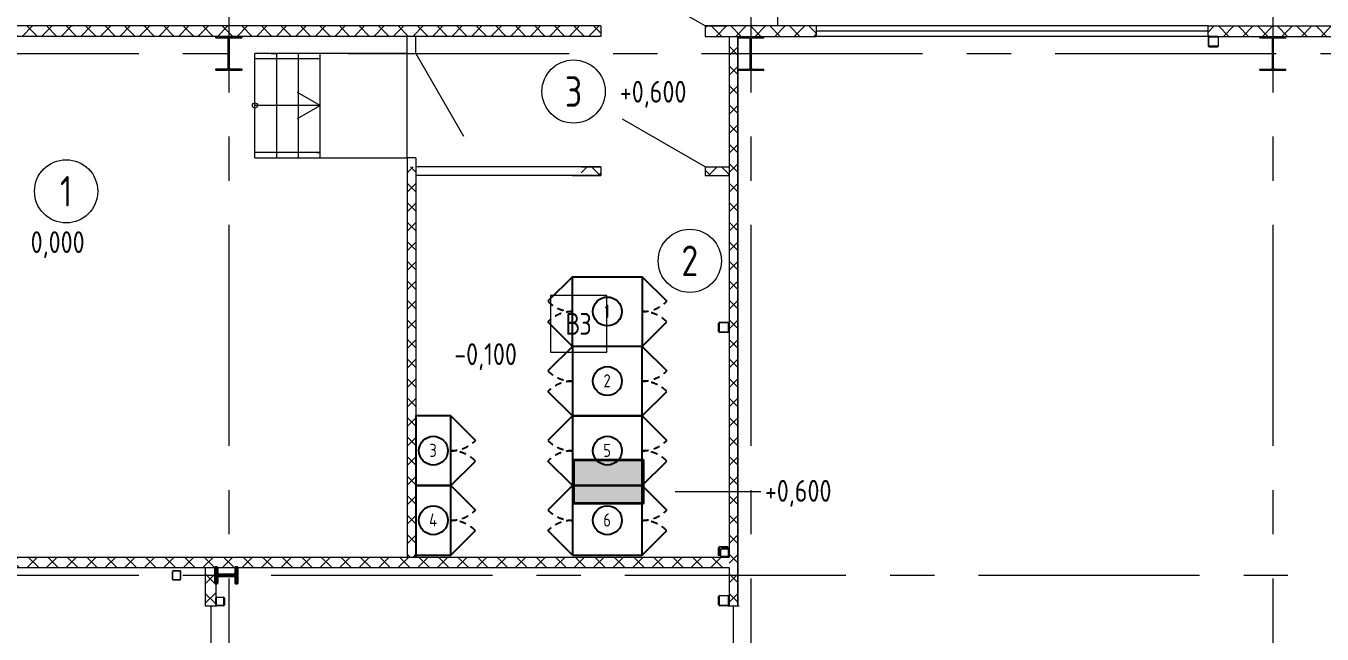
# Model space of a CAD drawing. Header units: millimetres. Extents: x -553547 to 230550, y -59438 to 214451.
# Drawn here: x 89583 to 104479, y 16815 to 23805 of the extents above; entities that cross this region are included whole.
import ezdxf
from ezdxf import colors
from ezdxf.entities.mleader import LeaderData, LeaderLine
from ezdxf.enums import TextEntityAlignment as Align
from ezdxf.math import Vec2, Vec3

# ---------------------------------------------------------------- set-up
doc = ezdxf.new("R2010")
doc.units = ezdxf.units.MM
for name, pattern in [('GOST2.303 6', [12, 8, -1.5, 1, -1.5]), ('JIS_02_0.7', [1.35, 0.75, -0.6]), ('осевая', [50.8, 31.75, -6.35, 6.35, -6.35])]:
    doc.linetypes.add(name, pattern=pattern)
for name, color, linetype, lineweight in [('00-Подложка', 5, 'Continuous', 25), ('0Оси', 252, 'GOST2.303 6', 13), ('_Оси', 252, 'Continuous', 9), ('АР_Двери', 250, 'Continuous', 9), ('АР_Окна', 160, 'Continuous', 20), ('АР_Площади', 250, 'Continuous', 20), ('АР_Размеры', 7, 'Continuous', 20), ('АР_Стены и перегородки', 154, 'Continuous', 50), ('АР_Тонкие', 7, 'Continuous', 0), ('АР_Штриховка', 7, 'Continuous', 20), ('В1 - хоз.-питьевой водопровод', 5, 'Continuous', 40)]:
    doc.layers.add(name, color=color, linetype=linetype, lineweight=lineweight)
doc.layers.add('GEFEST_FD_PANEL', color=1, linetype='Continuous')
doc.layers.add('АТ_Кабельный короб', color=7, linetype='Continuous', lineweight=50, true_color=0xff01ff)
doc.styles.add('GOST type A', font='GOST2304A.ttf')
doc.styles.add('ГОСТ', font='cs_gost2304.shx')
doc.styles.add('ГОСТ 2.304', font='CS_Gost2304.shx')
doc.linetypes.add('FENCELINE1', pattern='A,6.35,-2.54,[133,ltypeshp.shx,S=2.54,R=0,X=-2.54,Y=0],-2.54,25.4', length=36.83)
doc.linetypes.add('КАБЕЛЬ_В_КОРОБЕ', pattern='A,5,[130,ltypeshp.shx,S=1,R=0,X=0,Y=0],1.5,[130,ltypeshp.shx,S=1.5,R=90,X=0,Y=-1],0,[130,ltypeshp.shx,S=2.1,R=90,X=0,Y=1],1,[130,ltypeshp.shx,S=1,R=0,X=0.5,Y=0],5', length=12.5)
doc.dimstyles.new('100 Ариал', dxfattribs={"dimscale": 100, "dimtxt": 2.5, "dimasz": 1.5, "dimexe": 1.25, "dimexo": 0.625, "dimtad": 1, "dimdec": 0, "dimrnd": 0.001, "dimtxsty": 'ГОСТ', "dimblk": 'OBLIQUE', "dimcen": 1.5, "dimdle": 1.5, "dimclrt": 256, "dimadec": 0, "dimazin": 2, "dimtfac": 0.75, "dimtdec": 0, "dimtmove": 1, "dimatfit": 3, "dimfxl": 7, "dimfxlon": 1, "dimtolj": 1, "dimarcsym": 2})

# ---------------------------------------------------------------- blocks, each defined once
blk = doc.blocks.new('FCP_18')
at = {"lineweight": 35, "true_color": 0xffffff}
h = blk.add_hatch(color=7, dxfattribs=at)
h.dxf.hatch_style = 1
h.paths.add_polyline_path([(0, 500), (800, 500), (800, 0), (0, 0)])
at = {"lineweight": 35}
h = blk.add_hatch(color=1, dxfattribs=at)
h.dxf.hatch_style = 1
h.paths.add_polyline_path([(400, 0), (800, 0), (800, 250), (400, 250)])
at = {"color": 1, "lineweight": 35}
blk.add_lwpolyline([(0, 500), (800, 500), (800, 0), (0, 0)], close=True, dxfattribs=at)
blk = doc.blocks.new('*U536')
blk.add_lwpolyline([(3.5, 95), (3.5, -95, 0.4142136), (19.5, -111), (87.5, -111), (87.5, -122), (-87.5, -122), (-87.5, -111), (-19.5, -111, 0.4142136), (-3.5, -95), (-3.5, 95, 0.4142136), (-19.5, 111), (-87.5, 111), (-87.5, 122), (87.5, 122), (87.5, 111), (19.5, 111, 0.4142136)], format="xyb", close=True)
blk = doc.blocks.new('Несущая колонна')
at = {"color": 0, "linetype": 'ByBlock', "lineweight": -2, "extrusion": (0, 0, -1)}
for p, q in [((74798, 37252), (74798, 37267)), ((74798, 37267), (75098, 37267)), ((74798, 37252), (74929, 37252)), ((74967, 37252), (75098, 37252)), ((75098, 37252), (75098, 37267)), ((74942, 36905), (74942, 37239)), ((74954, 36905), (74954, 37239)), ((74798, 36877), (74798, 36892)), ((74798, 36892), (74929, 36892)), ((74798, 36877), (75098, 36877)), ((74967, 36892), (75098, 36892)), ((75098, 36877), (75098, 36892))]:
    blk.add_line(p, q, dxfattribs=at)
at = {"color": 18, "lineweight": 0, "true_color": 0x000000}
for points in [[(74948, 37267), (74948, 36877)], [(74954, 37072), (74942, 37072)]]:
    blk.add_lwpolyline(points, dxfattribs=at)
at = {"color": 0, "linetype": 'ByBlock', "lineweight": -2, "extrusion": (0, 0, -1)}
for centre, start, end in [((-74929, 37239), 90, 180), ((-74967, 37239), 360, 90), ((-74929, 36905), 180, 270), ((-74967, 36905), 270, 0)]:
    blk.add_arc(centre, 13, start, end, dxfattribs=at)
blk = doc.blocks.new('*U532')
blk.add_lwpolyline([(3.5, 95), (3.5, -95, 0.4142136), (19.5, -111), (87.5, -111), (87.5, -122), (-87.5, -122), (-87.5, -111), (-19.5, -111, 0.4142136), (-3.5, -95), (-3.5, 95, 0.4142136), (-19.5, 111), (-87.5, 111), (-87.5, 122), (87.5, 122), (87.5, 111), (19.5, 111, 0.4142136)], format="xyb", close=True)
blk = doc.blocks.new('A$C62bef24c')
at = {"color": 252}
for points in [[(-640, 8950), (-560, 8950, 0.414214), (-550, 8960), (-550, 9040, 0.414214), (-560, 9050), (-640, 9050, 0.414214), (-650, 9040), (-650, 8960, 0.414214)], [(-640, 8954), (-560, 8954, 0.414214), (-554, 8960), (-554, 9040, 0.414214), (-560, 9046), (-640, 9046, 0.414214), (-646, 9040), (-646, 8960, 0.414214)]]:
    blk.add_lwpolyline(points, format="xyb", close=True, dxfattribs=at)
blk = doc.blocks.new('_Oblique')
at = {"color": 0, "linetype": 'ByBlock', "lineweight": -2}
blk.add_line((-0.5, -0.5), (0.5, 0.5), dxfattribs=at)
blk = doc.blocks.new('*D693')
at = {"layer": 'Defpoints', "color": 0, "lineweight": 30, "transparency": 16777216}
for p in [(95129, 10089), (89411, 9774), (95129, 9774)]:
    blk.add_point(p, dxfattribs=at)
at = {"layer": 'АР_Размеры', "color": 0, "lineweight": -2, "transparency": 16777216}
for p, q in [((89411, 10239), (89411, 9624)), ((90111, 10089), (89286, 10089)), ((90111, 9774), (89286, 9774))]:
    blk.add_line(p, q, dxfattribs=at)
at = {"layer": 'АР_Размеры', "color": 0, "lineweight": -2, "transparency": 16777216, "xscale": 150, "yscale": 150, "zscale": 150}
for p, rotation in [((89411, 10089), 90), ((89411, 9774), 270)]:
    blk.add_blockref('_Oblique', p, dxfattribs=dict(at, rotation=rotation))
at = {"layer": 'АР_Размеры', "color": 251, "lineweight": 0, "true_color": 0x636466, "transparency": 16777216, "insert": (89195, 10407), "char_height": 250, "attachment_point": 5, "rotation": 90, "style": 'GOST type A'}
blk.add_mtext('\\A1;315', dxfattribs=at)
blk = doc.blocks.new('АР')
at = {"color": 252}
ml = blk.add_multileader_mtext('Standard', dxfattribs=at)
ml.set_content('0,000', color=252, style='GOST type A')
ml.set_leader_properties(color=256)
ml.build(insert=Vec2(0, 0))
ml.multileader.update_dxf_attribs({"has_dogleg": 0, "has_text_frame": 1, "text_left_attachment_type": 7, "text_right_attachment_type": 6, "dogleg_length": 0, "arrow_head_size": 200})
ctx = ml.context
ctx.base_point, ctx.char_height, ctx.arrow_head_size, ctx.landing_gap_size, ctx.plane_origin = Vec3(649404.1, -245448.8), 250, 200, 50, Vec3(-514199.9, -248177.5)
ctx.left_attachment, ctx.right_attachment = 7, 6
notes = []
notes.append((ctx, [(0, (0, 0, 0), (0, 0), (1, 0), 1, [])]))
ctx.mtext.insert, ctx.mtext.flow_direction = Vec3(649454.1, -245161.3), 5
ml = blk.add_multileader_mtext('Standard', dxfattribs=at)
ml.set_content('0,000', color=252, style='GOST type A')
ml.set_leader_properties(color=256)
ml.build(insert=Vec2(0, 0))
ml.multileader.update_dxf_attribs({"has_dogleg": 0, "has_text_frame": 1, "text_left_attachment_type": 7, "text_right_attachment_type": 6, "dogleg_length": 0, "arrow_head_size": 200})
ctx = ml.context
ctx.base_point, ctx.char_height, ctx.arrow_head_size, ctx.landing_gap_size, ctx.plane_origin = Vec3(641715.8, -241787.5), 250, 200, 50, Vec3(-521888.2, -239063.6)
ctx.left_attachment, ctx.right_attachment = 7, 6
notes.append((ctx, [(0, (0, 0, 0), (0, 0), (1, 0), 1, [])]))
ctx.mtext.insert, ctx.mtext.flow_direction = Vec3(641765.8, -241500), 5
ml = blk.add_multileader_mtext('Standard', dxfattribs=at)
ml.set_content('-0,020', color=252, style='GOST type A')
ml.set_leader_properties(color=256)
ml.build(insert=Vec2(0, 0))
ml.multileader.update_dxf_attribs({"has_dogleg": 0, "has_text_frame": 1, "text_left_attachment_type": 7, "text_right_attachment_type": 6, "dogleg_length": 0, "arrow_head_size": 200})
ctx = ml.context
ctx.base_point, ctx.char_height, ctx.arrow_head_size, ctx.landing_gap_size, ctx.plane_origin = Vec3(677883.5, -235529.3), 250, 200, 50, Vec3(-485627.9, -231830.1)
ctx.left_attachment, ctx.right_attachment = 7, 6
notes.append((ctx, [(0, (0, 0, 0), (0, 0), (1, 0), 1, [])]))
ctx.mtext.insert, ctx.mtext.flow_direction = Vec3(677933.5, -235241.8), 5
ml = blk.add_multileader_mtext('Standard', dxfattribs=at)
ml.set_content('0,000', color=252, style='GOST type A')
ml.set_leader_properties(color=256)
ml.build(insert=Vec2(0, 0))
ml.multileader.update_dxf_attribs({"has_dogleg": 0, "has_text_frame": 1, "text_left_attachment_type": 7, "text_right_attachment_type": 6, "dogleg_length": 0, "arrow_head_size": 200})
ctx = ml.context
ctx.base_point, ctx.char_height, ctx.arrow_head_size, ctx.landing_gap_size, ctx.plane_origin = Vec3(656104.7, -253706.8), 250, 200, 50, Vec3(-507499.3, -250982.9)
ctx.left_attachment, ctx.right_attachment = 7, 6
notes.append((ctx, [(0, (0, 0, 0), (0, 0), (1, 0), 1, [])]))
ctx.mtext.insert, ctx.mtext.flow_direction = Vec3(656154.7, -253419.3), 5
ml = blk.add_multileader_mtext('Standard', dxfattribs=at)
ml.set_content('0,000', color=252, style='GOST type A')
ml.set_leader_properties(color=256)
ml.build(insert=Vec2(0, 0))
ml.multileader.update_dxf_attribs({"has_dogleg": 0, "has_text_frame": 1, "text_left_attachment_type": 7, "text_right_attachment_type": 6, "dogleg_length": 0, "arrow_head_size": 200})
ctx = ml.context
ctx.base_point, ctx.char_height, ctx.arrow_head_size, ctx.landing_gap_size, ctx.plane_origin = Vec3(674120.3, -254449.4), 250, 200, 50, Vec3(-489483.8, -251725.5)
ctx.left_attachment, ctx.right_attachment = 7, 6
notes.append((ctx, [(0, (0, 0, 0), (0, 0), (1, 0), 1, [])]))
ctx.mtext.insert, ctx.mtext.flow_direction = Vec3(674170.3, -254161.9), 5
ml = blk.add_multileader_mtext('Standard', dxfattribs=at)
ml.set_content('0,000', color=252, style='GOST type A')
ml.set_leader_properties(color=256)
ml.build(insert=Vec2(0, 0))
ml.multileader.update_dxf_attribs({"has_dogleg": 0, "has_text_frame": 1, "text_left_attachment_type": 7, "text_right_attachment_type": 6, "dogleg_length": 0, "arrow_head_size": 200})
ctx = ml.context
ctx.base_point, ctx.char_height, ctx.arrow_head_size, ctx.landing_gap_size, ctx.plane_origin = Vec3(683757.5, -246454.6), 250, 200, 50, Vec3(-479846.5, -243730.6)
ctx.left_attachment, ctx.right_attachment = 7, 6
notes.append((ctx, [(0, (0, 0, 0), (0, 0), (1, 0), 1, [])]))
ctx.mtext.insert, ctx.mtext.flow_direction = Vec3(683807.5, -246167), 5
ml = blk.add_multileader_mtext('Standard', dxfattribs=at)
ml.set_content('0,000', color=252, style='GOST type A')
ml.set_leader_properties(color=256)
ml.build(insert=Vec2(0, 0))
ml.multileader.update_dxf_attribs({"has_dogleg": 0, "has_text_frame": 1, "text_left_attachment_type": 7, "text_right_attachment_type": 6, "dogleg_length": 0, "arrow_head_size": 200})
ctx = ml.context
ctx.base_point, ctx.char_height, ctx.arrow_head_size, ctx.landing_gap_size, ctx.plane_origin = Vec3(643346.8, -237132.2), 250, 200, 50, Vec3(-520257.3, -234408.2)
ctx.left_attachment, ctx.right_attachment = 7, 6
notes.append((ctx, [(0, (0, 0, 0), (0, 0), (1, 0), 1, [])]))
ctx.mtext.insert, ctx.mtext.flow_direction = Vec3(643396.8, -236844.6), 5
ml = blk.add_multileader_mtext('Standard', dxfattribs=at)
ml.set_content('+0,100', color=252, style='GOST type A')
ml.set_leader_properties(color=256)
ml.build(insert=Vec2(0, 0))
ml.multileader.update_dxf_attribs({"has_dogleg": 0, "has_text_frame": 1, "text_left_attachment_type": 7, "text_right_attachment_type": 6, "dogleg_length": 0, "arrow_head_size": 200})
ctx = ml.context
ctx.base_point, ctx.char_height, ctx.arrow_head_size, ctx.landing_gap_size, ctx.plane_origin = Vec3(670361, -237807.4), 250, 200, 50, Vec3(-493243.1, -235083.5)
ctx.left_attachment, ctx.right_attachment = 7, 6
notes.append((ctx, [(0, (0, 0, 0), (0, 0), (1, 0), 1, [])]))
ctx.mtext.insert, ctx.mtext.flow_direction = Vec3(670411, -237519.9), 5
ml = blk.add_multileader_mtext('Standard', dxfattribs=at)
ml.set_content('+0,600', color=252, style='GOST type A')
ml.set_leader_properties(color=256)
ml.build(insert=Vec2(0, 0))
ml.multileader.update_dxf_attribs({"has_dogleg": 0, "has_text_frame": 1, "text_left_attachment_type": 7, "text_right_attachment_type": 6, "dogleg_length": 0, "arrow_head_size": 200})
ctx = ml.context
ctx.base_point, ctx.char_height, ctx.arrow_head_size, ctx.landing_gap_size, ctx.plane_origin = Vec3(651984.7, -241980.5), 250, 200, 50, Vec3(-511405.9, -240931)
ctx.left_attachment, ctx.right_attachment = 7, 6
notes.append((ctx, [(0, (0, 0, 0), (0, 0), (1, 0), 1, [])]))
ctx.mtext.insert, ctx.mtext.flow_direction = Vec3(652034.7, -241693), 5
ml = blk.add_multileader_mtext('Standard', dxfattribs=at)
ml.set_content('-0,100', color=252, style='GOST type A')
ml.set_leader_properties(color=256)
ml.build(insert=Vec2(0, 0))
ml.multileader.update_dxf_attribs({"has_dogleg": 0, "has_text_frame": 1, "text_left_attachment_type": 7, "text_right_attachment_type": 6, "dogleg_length": 0, "arrow_head_size": 200})
ctx = ml.context
ctx.base_point, ctx.char_height, ctx.arrow_head_size, ctx.landing_gap_size, ctx.plane_origin = Vec3(648501.3, -240196.6, 75705.6), 250, 200, 50, Vec3(-514889.3, -239147.1, 75705.6)
ctx.left_attachment, ctx.right_attachment = 7, 6
notes.append((ctx, [(0, (0, 0, 0), (0, 0), (1, 0), 1, [])]))
ctx.mtext.insert, ctx.mtext.flow_direction = Vec3(648551.3, -239909, 75705.6), 5
for ctx, leaders in notes:
    for number, flags, end, landing, length, lines in leaders:
        leader = LeaderData()
        leader.index, (leader.has_last_leader_line, leader.has_dogleg_vector, leader.attachment_direction) = number, flags
        leader.last_leader_point, leader.dogleg_vector, leader.dogleg_length = Vec3(end), Vec3(landing), length
        for number, points, colour, breaks in lines:
            line = LeaderLine()
            line.index, line.vertices, line.color, line.breaks = number, Vec3.list(points), colors.encode_raw_color(colour), breaks
            leader.lines.append(line)
        ctx.leaders.append(leader)
blk = doc.blocks.new('план А')
at = {"layer": 'АР_Штриховка', "lineweight": 0, "true_color": 0x636466}
h = blk.add_hatch(dxfattribs=at)
h.set_pattern_fill('ANSI37', color=251, scale=50)
h.set_pattern_definition([(45, (34622.54, 8955.52), (-112.2532, 112.2532), []), (135, (34622.54, 8955.52), (-112.2532, -112.2532), [])])
h.paths.add_polyline_path([(99673.2, 10088.6), (99673.2, 9968.6), (92897.9, 9968.6), (92897.9, 10088.6)])
h = blk.add_hatch(dxfattribs=at)
h.set_pattern_fill('ANSI37', color=251, scale=50)
h.set_pattern_definition([(45, (36481.12, -1203.14), (-112.2532, 112.2532), []), (135, (36481.12, -1203.14), (-112.2532, -112.2532), [])])
h.paths.add_polyline_path([(100873.2, 9968.6), (102154.4, 9968.6), (102154.4, 10088.4), (100873.2, 10088.4)])
h = blk.add_hatch(dxfattribs=at)
h.set_pattern_fill('ANSI37', color=251, scale=50)
h.set_pattern_definition([(45, (41187.92, -1202.89), (-112.2532, 112.2532), []), (135, (41187.92, -1202.89), (-112.2532, -112.2532), [])])
h.paths.add_polyline_path([(106654.4, 9968.8), (108154.4, 9968.8), (108154.4, 10088.8), (106654.4, 10088.6)])
h = blk.add_hatch(dxfattribs=at)
h.set_pattern_fill('ANSI37', color=251, scale=50, angle=90)
h.set_pattern_definition([(135, (112422.01, -56967.48), (-112.2532, -112.2532), []), (225, (112422.01, -56967.48), (112.2532, -112.2532), [])])
h.paths.add_polyline_path([(101250.7, 3423.6), (101248.7, 9968.6), (101149, 9968.6), (101151, 3423.6)])
h = blk.add_hatch(dxfattribs=at)
h.set_pattern_fill('ANSI37', color=251, scale=50, angle=90)
h.set_pattern_definition([(135, (108722.21, -56967.48), (-112.2532, -112.2532), []), (225, (108722.21, -56967.48), (112.2532, -112.2532), [])])
h.paths.add_polyline_path([(97548.9, 3983.6), (97548.9, 8468.9), (97449.2, 8468.9), (97449.2, 3983.6)])
h = blk.add_hatch(dxfattribs=at)
h.set_pattern_fill('ANSI37', color=251, scale=50)
h.set_pattern_definition([(45, (33982.22, -2822.89), (-112.2532, 112.2532), []), (135, (33982.22, -2822.89), (-112.2532, -112.2532), [])])
h.paths.add_polyline_path([(99448.7, 8368.9), (99673.2, 8368.9), (99673.2, 8468.6), (99448.7, 8468.6)])
h = blk.add_hatch(dxfattribs=at)
h.set_pattern_fill('ANSI37', color=251, scale=50)
h.set_pattern_definition([(45, (35475.42, -2822.89), (-112.2532, 112.2532), []), (135, (35475.42, -2822.89), (-112.2532, -112.2532), [])])
h.paths.add_polyline_path([(100873.2, 8368.9), (101148.7, 8368.9), (101148.7, 8468.6), (100873.2, 8468.6)])
h = blk.add_hatch(dxfattribs=at)
h.set_pattern_fill('ANSI37', color=251, scale=50)
h.set_pattern_definition([(45, (34434.05, 2829.01), (-112.2532, 112.2532), []), (135, (34434.05, 2829.01), (-112.2532, -112.2532), [])])
h.paths.add_polyline_path([(101145.1, 3983.6), (101145.1, 3863.6), (92778.7, 3863.6), (92778.7, 3983.6)])
h = blk.add_hatch(dxfattribs=at)
h.set_pattern_fill('ANSI37', color=251, scale=50, angle=90)
h.set_pattern_definition([(135, (106405.25, -61912.74), (-112.2532, -112.2532), []), (225, (106405.25, -61912.74), (112.2532, -112.2532), [])])
h.paths.add_polyline_path([(95248.7, 3423.6), (95248.7, 3863.6), (95128.7, 3863.6), (95128.7, 3423.6)])
at = {"color": 251, "lineweight": 0, "ltscale": 100, "true_color": 0x636466}
for p, q in [((100873.2, 10088.6), (101123.2, 10088.9)), ((97548.9, 8573.6), (97448.9, 8573.6))]:
    blk.add_line(p, q, dxfattribs=at)
at = {"color": 251, "linetype": 'Continuous', "lineweight": 0, "ltscale": 0.5, "true_color": 0x636466}
for p, q in [((106654.4, 9956.6), (106654.4, 9860.6)), ((106660.4, 9860.6), (106660.4, 9956.6)), ((106762.4, 9968.6), (106666.4, 9968.6)), ((106666.4, 9962.6), (106762.4, 9962.6)), ((106762.4, 9854.6), (106666.4, 9854.6)), ((106666.4, 9848.6), (106762.4, 9848.6)), ((106768.4, 9956.6), (106768.4, 9860.6)), ((106774.4, 9860.6), (106774.4, 9956.6)), ((101028.7, 6578), (101028.7, 6669.2)), ((101035.9, 6669.2), (101035.9, 6578)), ((101043.1, 6683.6), (101134.3, 6683.6)), ((101134.3, 6676.4), (101043.1, 6676.4)), ((101043.1, 6570.8), (101134.3, 6570.8)), ((101134.3, 6563.6), (101043.1, 6563.6)), ((101141.5, 6578), (101141.5, 6669.2)), ((101148.7, 6669.2), (101148.7, 6578)), ((101028.7, 3998), (101028.7, 4089.2)), ((101035.9, 4089.2), (101035.9, 3998)), ((101043.1, 4103.6), (101134.3, 4103.6)), ((101134.3, 4096.4), (101043.1, 4096.4)), ((101048.7, 4071.6), (101048.7, 3995.6)), ((101048.7, 4071.6), (101048.7, 3995.6)), ((101054.7, 3995.6), (101054.7, 4071.6)), ((101054.7, 3995.6), (101054.7, 4071.6)), ((101136.7, 4083.6), (101060.7, 4083.6)), ((101136.7, 4083.6), (101060.7, 4083.6)), ((101060.7, 4077.6), (101136.7, 4077.6)), ((101060.7, 4077.6), (101136.7, 4077.6)), ((101141.5, 3998), (101141.5, 4089.2)), ((101142.7, 4071.6), (101142.7, 3995.6)), ((101142.7, 4071.6), (101142.7, 3995.6)), ((101148.7, 4089.2), (101148.7, 3998)), ((101148.7, 3995.6), (101148.7, 4071.6)), ((101148.7, 3995.6), (101148.7, 4071.6)), ((101134.3, 3983.6), (101043.1, 3983.6)), ((101136.7, 3989.6), (101060.7, 3989.6)), ((101136.7, 3989.6), (101060.7, 3989.6)), ((101060.7, 3983.6), (101136.7, 3983.6)), ((101060.7, 3983.6), (101136.7, 3983.6)), ((95248.7, 3435.6), (95248.7, 3511.6)), ((95254.7, 3511.6), (95254.7, 3435.6)), ((95260.7, 3523.6), (95336.7, 3523.6)), ((95336.7, 3517.6), (95260.7, 3517.6)), ((95260.7, 3429.6), (95336.7, 3429.6)), ((95342.7, 3435.6), (95342.7, 3511.6)), ((95348.7, 3511.6), (95348.7, 3435.6)), ((101028.7, 3438), (101028.7, 3529.2)), ((101035.9, 3529.2), (101035.9, 3438)), ((101043.1, 3543.6), (101134.3, 3543.6)), ((101134.3, 3536.4), (101043.1, 3536.4)), ((101043.1, 3430.8), (101134.3, 3430.8)), ((101141.5, 3438), (101141.5, 3529.2)), ((101148.7, 3529.2), (101148.7, 3438)), ((95336.7, 3423.6), (95260.7, 3423.6)), ((101134.3, 3423.6), (101043.1, 3423.6))]:
    blk.add_line(p, q, dxfattribs=at)
at = {"color": 251, "lineweight": 0, "true_color": 0x636466, "elevation": -28.6}
blk.add_lwpolyline([(95999.1, 8573.6), (97448.9, 8573.6)], dxfattribs=at)
at = {"color": 251, "lineweight": 0, "true_color": 0x636466}
blk.add_lwpolyline([(101513.7, 4733.2), (100527.7, 4733.2)], dxfattribs=at)
at = {"color": 251, "linetype": 'Continuous', "lineweight": 0, "ltscale": 0.5, "true_color": 0x636466}
for centre, radius, start, end in [((106666.4, 9956.6), 12, 90, 180), ((106666.4, 9860.6), 12, 180, 270), ((106762.4, 9956.6), 12, 0, 90), ((106762.4, 9860.6), 12, 270, 0), ((101043.1, 6669.2), 14.4, 90, 180), ((101043.1, 6578), 14.4, 180, 270), ((101134.3, 6669.2), 14.4, 0, 90), ((101134.3, 6578), 14.4, 270, 0), ((101043.1, 4089.2), 14.4, 90, 180), ((101060.7, 4071.6), 12, 90, 180), ((101060.7, 4071.6), 12, 90, 180), ((101136.7, 4071.6), 12, 0, 90), ((101136.7, 4071.6), 12, 0, 90), ((101060.7, 3995.6), 12, 180, 270), ((101060.7, 3995.6), 12, 180, 270), ((101136.7, 3995.6), 12, 270, 0), ((95260.7, 3511.6), 12, 90, 180), ((95260.7, 3435.6), 12, 180, 270), ((95336.7, 3511.6), 12, 0, 90), ((95336.7, 3435.6), 12, 270, 0), ((101043.1, 3529.2), 14.4, 90, 180), ((101043.1, 3438), 14.4, 180, 270), ((101134.3, 3529.2), 14.4, 0, 90), ((101134.3, 3438), 14.4, 270, 0)]:
    blk.add_arc(centre, radius, start, end, dxfattribs=at)
at = {"color": 251, "linetype": 'Continuous', "lineweight": 0, "ltscale": 0.5, "true_color": 0x636466, "extrusion": (0, 0, -1)}
for centre, start, end in [((-106666.4, 9956.6), 0, 90), ((-106762.4, 9956.6), 90, 180), ((-101060.7, 4071.6), 0, 90), ((-101060.7, 4071.6), 0, 90), ((-101136.7, 4071.6), 90, 180), ((-101136.7, 4071.6), 90, 180)]:
    blk.add_arc(centre, 6, start, end, dxfattribs=at)
at = {"color": 251, "linetype": 'Continuous', "lineweight": 0, "ltscale": 0.5, "true_color": 0x636466, "extrusion": (3.78956e-14, 1.56969e-14, -1)}
blk.add_arc((-106666.4, 9860.6, 0), 6, 270, 0, dxfattribs=at)
at = {"color": 251, "linetype": 'Continuous', "lineweight": 0, "ltscale": 0.5, "true_color": 0x636466, "extrusion": (-1.56969e-14, 3.78956e-14, -1)}
blk.add_arc((-106762.4, 9860.6, 0), 6, 180, 270, dxfattribs=at)
at = {"color": 251, "linetype": 'Continuous', "lineweight": 0, "ltscale": 0.5, "true_color": 0x636466, "extrusion": (1.89478e-14, -7.84844e-15, -1)}
for centre in [(-101043.1, 6669.2, 0), (-101043.1, 4089.2, 0), (-101043.1, 3529.2, 0)]:
    blk.add_arc(centre, 7.2, 0, 90, dxfattribs=at)
at = {"color": 251, "linetype": 'Continuous', "lineweight": 0, "ltscale": 0.5, "true_color": 0x636466, "extrusion": (1.89478e-14, 7.84844e-15, -1)}
for centre, radius in [((-101043.1, 6578, 0), 7.2), ((-101060.7, 3995.6, 0), 6), ((-101060.7, 3995.6, 0), 6), ((-101043.1, 3438, 0), 7.2)]:
    blk.add_arc(centre, radius, 270, 0, dxfattribs=at)
at = {"color": 251, "linetype": 'Continuous', "lineweight": 0, "ltscale": 0.5, "true_color": 0x636466, "extrusion": (-7.84844e-15, -1.89478e-14, -1)}
for centre, radius in [((-101134.3, 6669.2), 7.2), ((-101134.3, 4089.2), 7.2), ((-95336.7, 3511.6), 6), ((-101134.3, 3529.2), 7.2)]:
    blk.add_arc(centre, radius, 90, 180, dxfattribs=at)
at = {"color": 251, "linetype": 'Continuous', "lineweight": 0, "ltscale": 0.5, "true_color": 0x636466, "extrusion": (-7.84844e-15, 1.89478e-14, -1)}
for centre, radius, start, end in [((-101134.3, 6578), 7.2, 180, 270), ((-101136.7, 3995.6), 6, 180, 270), ((-101136.7, 3995.6), 6, 180, 270), ((-95260.7, 3511.6), 6, 0, 90), ((-101134.3, 3438), 7.2, 180, 270)]:
    blk.add_arc(centre, radius, start, end, dxfattribs=at)
at = {"color": 251, "linetype": 'Continuous', "lineweight": 0, "ltscale": 0.5, "true_color": 0x636466, "extrusion": (-1.89478e-14, -7.84844e-15, -1)}
blk.add_arc((-95260.7, 3435.6, 0), 6, 270, 0, dxfattribs=at)
at = {"color": 251, "linetype": 'Continuous', "lineweight": 0, "ltscale": 0.5, "true_color": 0x636466, "extrusion": (-1.89478e-14, 7.84844e-15, -1)}
blk.add_arc((-95336.7, 3435.6, 0), 6, 180, 270, dxfattribs=at)
at = {"layer": '_Оси', "color": 251, "linetype": 'осевая', "lineweight": 0, "ltscale": 80, "true_color": 0x636466}
for p, q in [((95398.7, 11864.9), (95398.7, -12837.6)), ((101398.7, 11864.9), (101398.7, -12837.6)), ((107398.7, 11864.9), (107398.7, -12837.6)), ((87759.7, 9773.6), (95960.4, 9773.6)), ((96768.9, 9773.6), (135410.5, 9773.6)), ((87759.7, 3773.6), (129427.3, 3773.6))]:
    blk.add_line(p, q, dxfattribs=at)
at = {"layer": 'АР_Двери', "color": 251, "lineweight": 0, "true_color": 0x636466}
for p, q in [((100873.2, 10088.6), (99922.3, 10637.7)), ((97548.9, 9773.6), (98097.9, 8822.7)), ((100873.2, 8468.9), (99922.3, 9017.9)), ((95132.3, 3423.6), (95257.3, 3423.6)), ((95194.8, 1123.6), (95194.8, 3423.6)), ((101138.3, 3423.6), (101263.3, 3423.6)), ((101200.8, 1123.6), (101200.8, 3423.6))]:
    blk.add_line(p, q, dxfattribs=at)
at = {"layer": 'АР_Окна', "color": 251, "lineweight": 0, "true_color": 0x636466}
for p, q in [((106654.4, 10088.6), (102154.4, 10088.6)), ((106654.4, 10028.6), (102154.4, 10028.6)), ((106654.4, 9968.6), (102154.4, 9968.6))]:
    blk.add_line(p, q, dxfattribs=at)
at = {"layer": 'АР_Площади', "color": 251, "lineweight": 0, "true_color": 0x636466}
for centre in [(99361.1, 9334.6), (93529.3, 8187.8), (100697, 7388.9)]:
    blk.add_circle(centre, 363.4, dxfattribs=at)
at = {"layer": 'АР_Стены и перегородки', "color": 251, "lineweight": 0, "true_color": 0x636466}
for p, q in [((99673.2, 10088.6), (90868.7, 10088.6)), ((96769.8, 10088.6), (95128.7, 10088.6)), ((99673.2, 10088.6), (96769.8, 10088.6)), ((102154.4, 10088.6), (100873.2, 10088.6)), ((106654.4, 10088.6), (108154.4, 10088.6)), ((99673.2, 9968.6), (90988.7, 9968.6)), ((95769.8, 9968.6), (95248.7, 9968.6)), ((99673.2, 9968.6), (95769.8, 9968.6)), ((99673.2, 9968.6), (97218.7, 9968.6)), ((97448.9, 9773.6), (97448.9, 9968.6)), ((97548.9, 9773.6), (97548.9, 9968.6)), ((100873.2, 9968.6), (102154.4, 9968.6)), ((101148.7, 9968.6), (101148.7, 3983.6)), ((101248.7, 9968.6), (101248.7, 6463.6)), ((101248.7, 6368.6), (101248.7, 9968.6)), ((106654.4, 9968.6), (108154.4, 9968.6)), ((97448.9, 8573.6), (97448.9, 3983.6)), ((97548.9, 8573.6), (97548.9, 3983.6)), ((99673.2, 8468.9), (97548.9, 8468.9)), ((99673.2, 8368.9), (97548.9, 8368.9)), ((99348.7, 8368.9), (99673.2, 8368.9)), ((99448.7, 8468.6), (99673.2, 8468.6)), ((100873.2, 8468.9), (101148.7, 8468.9)), ((100873.2, 8368.9), (101148.7, 8368.9)), ((101248.7, 6463.6), (101248.7, 3423.6)), ((101248.7, 4263.3), (101248.7, 6368.6)), ((101248.7, 3423.6), (101248.7, 4263.3)), ((90988.7, 3983.6), (96848.6, 3983.6)), ((96848.7, 3983.6), (101148.7, 3983.6)), ((90868.7, 3863.6), (101148.7, 3863.6)), ((95128.7, 3863.6), (95128.7, 3423.6)), ((95248.7, 3863.6), (95248.7, 3423.6)), ((101148.7, 3863.6), (101148.7, 3423.6)), ((95128.7, 3423.6), (95248.7, 3423.6)), ((101148.7, 3423.6), (101248.7, 3423.6))]:
    blk.add_line(p, q, dxfattribs=at)
for points in [[(99673.2, 10088.6), (99673.2, 9968.6)], [(100873.2, 10088.6), (100873.2, 9968.6)], [(102154.4, 9968.6), (102154.4, 10088.6)], [(106654.4, 9968.6), (106654.4, 10088.6)], [(97448.9, 9773.6), (97548.9, 9773.6)], [(99673.2, 8368.9), (99351.6, 8368.9)], [(99673.2, 8468.9), (99673.2, 8368.9)], [(100873.2, 8468.9), (100873.2, 8368.9)]]:
    blk.add_lwpolyline(points, dxfattribs=at)
at = {"layer": 'АР_Тонкие', "color": 251, "lineweight": 0, "ltscale": 0.1, "true_color": 0x636466}
blk.add_line((99673.2, 10088.6), (96959.1, 10088.6), dxfattribs=at)
at = {"layer": 'АР_Тонкие', "color": 251, "lineweight": 0, "ltscale": 10, "true_color": 0x636466}
for p, q in [((95699.4, 8573.6, -28.6), (95699.4, 9773.6, -49.8)), ((95699.5, 8574.9, -57.2), (95699.4, 9773.6, -49.8)), ((96449.4, 8573.6, -85.7), (96450, 9773.6, -57.2)), ((97448.4, 8573.6, -28.6), (97448.9, 9773.6)), ((96449.4, 9174.9, -57.3), (95699.5, 9174.3, -53.5))]:
    blk.add_line(p, q, dxfattribs=at)
at = {"layer": 'АР_Тонкие', "color": 251, "linetype": 'FENCELINE1', "lineweight": 0, "ltscale": 10, "true_color": 0x636466}
for p, q in [((96449.4, 9174.9, -57.3), (96189.6, 9324.9, -57.3)), ((96189.6, 9024.9, -57.3), (96449.4, 9174.9, -57.3))]:
    blk.add_line(p, q, dxfattribs=at)
at = {"layer": 'АР_Тонкие', "color": 251, "lineweight": 0, "ltscale": 10, "true_color": 0x636466}
for points, elevation in [([(95699.4, 8573.6), (96199.4, 8573.6), (96199.3, 9774.4)], -57.2), ([(97448.9, 9773.6), (95699.4, 9773.6)], -49.8), ([(95699.5, 8574.9), (95949.8, 8573.6), (95949.7, 9774.4)], -57.2), ([(96412.4, 8634.9), (96449.4, 8634.9), (96448.9, 9773.6)], -57.2)]:
    blk.add_lwpolyline(points, dxfattribs=dict(at, elevation=elevation))
at = {"layer": 'АР_Тонкие', "color": 251, "linetype": 'FENCELINE1', "lineweight": 0, "ltscale": 10, "true_color": 0x636466, "elevation": -57.2}
for points in [[(96448.4, 9711.4), (95699.5, 9711.4)], [(96448.4, 8634.9), (95699.5, 8634.9)]]:
    blk.add_lwpolyline(points, dxfattribs=at)
at = {"layer": 'АР_Тонкие', "color": 251, "lineweight": 0, "ltscale": 10, "true_color": 0x636466}
blk.add_circle((95699.5, 9174.3, -53.5), 30, dxfattribs=at)
at = {"layer": 'В1 - хоз.-питьевой водопровод', "color": 251, "lineweight": 0, "true_color": 0x636466}
blk.add_line((101706, 10300.7), (101706, 10088.6), dxfattribs=at)
at = {"layer": '0Оси', "color": 251, "lineweight": 0, "true_color": 0x636466}
blk.add_blockref('A$C62bef24c', (95398.7, -5226.4), dxfattribs=at)
at = {"layer": 'АР_Стены и перегородки', "color": 251, "lineweight": 0, "true_color": 0x636466, "xscale": -1}
for name, p, rotation in [('Несущая колонна', (20450.6, 46845.9), 180), ('Несущая колонна', (20450.6, 46845.9), 180), ('*U536', (95370.7, 3773.6), 270)]:
    blk.add_blockref(name, p, dxfattribs=dict(at, rotation=rotation))
at = {"layer": 'АР_Стены и перегородки', "color": 251, "lineweight": 0, "true_color": 0x636466}
for p in [(20450.6, -27298.6), (26450.6, -27298.6), (32450.6, -27298.6)]:
    blk.add_blockref('Несущая колонна', p, dxfattribs=at)
at = {"layer": 'АР_Стены и перегородки', "color": 251, "lineweight": 0, "true_color": 0x636466, "rotation": 270}
blk.add_blockref('*U532', (95370.7, 3773.6), dxfattribs=at)
at = {"layer": 'АР_Площади', "color": 251, "lineweight": 0, "true_color": 0x636466, "char_height": 350, "width": 908.93, "attachment_point": 5, "style": 'GOST type A'}
for s, insert in [('3', (99361.1, 9334.6)), ('1', (93529.3, 8187.8)), ('2', (100697, 7388.9))]:
    blk.add_mtext(s, dxfattribs=dict(at, insert=insert))
at = {"layer": 'АР_Размеры', "color": 251, "lineweight": 0, "true_color": 0x636466}
dim = blk.add_linear_dim(base=(89411.5, 9773.6), p1=(95128.7, 10088.6), p2=(95128.7, 9773.6), angle=90, dimstyle='100 Ариал', override={"dimtxsty": 'GOST type A', "dimblk1": 'Oblique', "dimblk2": 'Oblique', "dimsah": 1, "dimclrt": 251}, dxfattribs=at)
dim.commit()
dim.dimension.update_dxf_attribs({"geometry": '*D693', "text_midpoint": (89382.1, 10407.3), "dimtype": 160})
at = {"color": 251, "lineweight": 0, "true_color": 0x636466}
ml = blk.add_multileader_mtext('Standard', dxfattribs=at)
ml.set_content('-0,020', color=(99, 100, 102), style='GOST type A')
ml.set_leader_properties(color=256)
ml.build(insert=Vec2(0, 0))
ml.multileader.update_dxf_attribs({"has_dogleg": 0, "has_text_frame": 1, "text_left_attachment_type": 7, "text_right_attachment_type": 6, "dogleg_length": 0, "arrow_head_size": 200})
ctx = ml.context
ctx.base_point, ctx.char_height, ctx.arrow_head_size, ctx.landing_gap_size, ctx.plane_origin = Vec3(127408.4, 11033.4), 250, 200, 50, Vec3(-1036103.1, 14732.6)
ctx.left_attachment, ctx.right_attachment = 7, 6
notes = []
notes.append((ctx, [(0, (0, 0, 0), (0, 0), (1, 0), 1, [])]))
ctx.mtext.insert, ctx.mtext.flow_direction = Vec3(127458.4, 11320.9), 5
ml = blk.add_multileader_mtext('Standard', dxfattribs=at)
ml.set_content('+0,580', color=(99, 100, 102), style='GOST type A')
ml.set_leader_properties(color=256)
ml.build(insert=Vec2(0, 0))
ml.multileader.update_dxf_attribs({"has_dogleg": 0, "has_text_frame": 1, "text_left_attachment_type": 7, "text_right_attachment_type": 6, "dogleg_length": 0, "arrow_head_size": 200})
ctx = ml.context
ctx.base_point, ctx.char_height, ctx.arrow_head_size, ctx.landing_gap_size, ctx.plane_origin = Vec3(99987.8, 10964.7), 250, 200, 50, Vec3(-1063402.8, 12014.2)
ctx.left_attachment, ctx.right_attachment = 7, 6
notes.append((ctx, [(0, (0, 0, 0), (0, 0), (1, 0), 1, [])]))
ctx.mtext.insert, ctx.mtext.flow_direction = Vec3(100037.8, 11252.2), 5
ml = blk.add_multileader_mtext('Standard', dxfattribs=at)
ml.set_content('+0,600', color=(99, 100, 102), style='GOST type A')
ml.set_leader_properties(color=256)
ml.build(insert=Vec2(0, 0))
ml.multileader.update_dxf_attribs({"has_dogleg": 0, "has_text_frame": 1, "text_left_attachment_type": 7, "text_right_attachment_type": 6, "dogleg_length": 0, "arrow_head_size": 200})
ctx = ml.context
ctx.base_point, ctx.char_height, ctx.arrow_head_size, ctx.landing_gap_size, ctx.plane_origin = Vec3(99842.8, 9169.8), 250, 200, 50, Vec3(-1063547.8, 10219.3)
ctx.left_attachment, ctx.right_attachment = 7, 6
notes.append((ctx, [(0, (0, 0, 0), (0, 0), (1, 0), 1, [])]))
ctx.mtext.insert, ctx.mtext.flow_direction = Vec3(99892.8, 9457.3), 5
ml = blk.add_multileader_mtext('Standard', dxfattribs=at)
ml.set_content('+0,100', color=(99, 100, 102), style='GOST type A')
ml.set_leader_properties(color=256)
ml.build(insert=Vec2(0, 0))
ml.multileader.update_dxf_attribs({"has_dogleg": 0, "has_text_frame": 1, "text_left_attachment_type": 7, "text_right_attachment_type": 6, "dogleg_length": 0, "arrow_head_size": 200})
ctx = ml.context
ctx.base_point, ctx.char_height, ctx.arrow_head_size, ctx.landing_gap_size, ctx.plane_origin = Vec3(119885.8, 8755.3), 250, 200, 50, Vec3(-1043718.2, 11479.2)
ctx.left_attachment, ctx.right_attachment = 7, 6
notes.append((ctx, [(0, (0, 0, 0), (0, 0), (1, 0), 1, [])]))
ctx.mtext.insert, ctx.mtext.flow_direction = Vec3(119935.8, 9042.8), 5
ml = blk.add_multileader_mtext('Standard', dxfattribs=at)
ml.set_content('0,000', color=(99, 100, 102), style='GOST type A')
ml.set_leader_properties(color=256)
ml.build(insert=Vec2(0, 0))
ml.multileader.update_dxf_attribs({"has_dogleg": 0, "has_text_frame": 1, "text_left_attachment_type": 7, "text_right_attachment_type": 6, "dogleg_length": 0, "arrow_head_size": 200})
ctx = ml.context
ctx.base_point, ctx.char_height, ctx.arrow_head_size, ctx.landing_gap_size, ctx.plane_origin = Vec3(93071.4, 7441), 250, 200, 50, Vec3(-1070532.7, 10164.9)
ctx.left_attachment, ctx.right_attachment = 7, 6
notes.append((ctx, [(0, (0, 0, 0), (0, 0), (1, 0), 1, [])]))
ctx.mtext.insert, ctx.mtext.flow_direction = Vec3(93121.4, 7728.5), 5
ml = blk.add_multileader_mtext('Standard', dxfattribs=at)
ml.set_content('-0,100', color=(99, 100, 102), style='GOST type A')
ml.set_leader_properties(color=256)
ml.build(insert=Vec2(0, 0))
ml.multileader.update_dxf_attribs({"has_dogleg": 0, "has_text_frame": 1, "text_left_attachment_type": 7, "text_right_attachment_type": 6, "dogleg_length": 0, "arrow_head_size": 200})
ctx = ml.context
ctx.base_point, ctx.char_height, ctx.arrow_head_size, ctx.landing_gap_size, ctx.plane_origin = Vec3(97939.5, 6153.3, 75705.6), 250, 200, 50, Vec3(-1065364.5, 7415.6, 75705.6)
ctx.left_attachment, ctx.right_attachment = 7, 6
notes.append((ctx, [(0, (0, 0, 0), (0, 0), (1, 0), 1, [])]))
ctx.mtext.insert, ctx.mtext.flow_direction = Vec3(97989.5, 6440.8, 75705.6), 5
ml = blk.add_multileader_mtext('Standard', dxfattribs=at)
ml.set_content('+0,600', color=(99, 100, 102), style='GOST type A')
ml.set_leader_properties(color=256)
ml.build(insert=Vec2(0, 0))
ml.multileader.update_dxf_attribs({"has_dogleg": 0, "has_text_frame": 1, "text_left_attachment_type": 7, "text_right_attachment_type": 6, "dogleg_length": 0, "arrow_head_size": 200})
ctx = ml.context
ctx.base_point, ctx.char_height, ctx.arrow_head_size, ctx.landing_gap_size, ctx.plane_origin = Vec3(101509.6, 4582.2), 250, 200, 50, Vec3(-1061881.1, 5631.7)
ctx.left_attachment, ctx.right_attachment = 7, 6
notes.append((ctx, [(0, (0, 0, 0), (0, 0), (1, 0), 1, [])]))
ctx.mtext.insert, ctx.mtext.flow_direction = Vec3(101559.6, 4869.8), 5
for ctx, leaders in notes:
    for number, flags, end, landing, length, lines in leaders:
        leader = LeaderData()
        leader.index, (leader.has_last_leader_line, leader.has_dogleg_vector, leader.attachment_direction) = number, flags
        leader.last_leader_point, leader.dogleg_vector, leader.dogleg_length = Vec3(end), Vec3(landing), length
        for number, points, colour, breaks in lines:
            line = LeaderLine()
            line.index, line.vertices, line.color, line.breaks = number, Vec3.list(points), colors.encode_raw_color(colour), breaks
            leader.lines.append(line)
        ctx.leaders.append(leader)

msp = doc.modelspace()

# ---------------------------------------------------------------- linework, layer by layer
at = {"layer": '00-Подложка', "color": 9, "true_color": 0xc7c8ca}
for p, q in [((95864.97, 20921.992), (95581.105, 20640.176)), ((96664.97, 20921.992), (96948.681, 20640.019)), ((95864.97, 20121.992), (95581.26, 20403.964)), ((96664.97, 20121.992), (96948.836, 20403.808)), ((95864.97, 20121.992), (95581.105, 19840.176)), ((96664.97, 20121.992), (96948.681, 19840.019)), ((95864.97, 19321.992), (95581.26, 19603.964)), ((96664.97, 19321.992), (96948.836, 19603.808)), ((94465.175, 19321.992), (94748.885, 19040.019)), ((95864.97, 19321.992), (95581.105, 19040.176)), ((96664.97, 19321.992), (96948.681, 19040.019)), ((94465.175, 18521.992), (94749.04, 18803.808)), ((95864.97, 18521.992), (95581.26, 18803.964)), ((96664.97, 18521.992), (96948.836, 18803.808)), ((94465.175, 18521.992), (94748.885, 18240.019)), ((95864.97, 18521.992), (95581.105, 18240.176)), ((96664.97, 18521.992), (96948.681, 18240.019)), ((94465.175, 17721.992), (94749.04, 18003.808)), ((95864.97, 17721.992), (95581.26, 18003.964)), ((96664.97, 17721.992), (96948.836, 18003.808))]:
    msp.add_line(p, q, dxfattribs=at)
for points in [[(95864.97, 20121.992), (95864.97, 20921.992), (96664.97, 20921.992), (96664.97, 20121.992)], [(95864.97, 19321.992), (96664.97, 19321.992), (96664.97, 20121.992), (95864.97, 20121.992)], [(94465.175, 19322.196), (94065.175, 19322.196), (94065.175, 18522.196), (94465.175, 18522.196)], [(95864.97, 18521.992), (96664.97, 18521.992), (96664.97, 19321.992), (95864.97, 19321.992)], [(94465.175, 18521.992), (94065.175, 18521.992), (94065.175, 17721.992), (94465.175, 17721.992)], [(95864.97, 17721.992), (96664.97, 17721.992), (96664.97, 18521.992), (95864.97, 18521.992)]]:
    msp.add_lwpolyline(points, close=True, dxfattribs=at)
at = {"layer": '00-Подложка', "color": 9, "linetype": 'Continuous', "lineweight": 25, "ltscale": 100, "true_color": 0xc7c8ca}
for centre in [(96264.97, 20523.15), (96264.97, 19723.15), (94265.175, 18923.354), (96264.97, 18923.15), (94265.175, 18123.15), (96264.97, 18123.15)]:
    msp.add_circle(centre, 165.953, dxfattribs=at)
at = {"layer": '00-Подложка', "color": 9, "linetype": 'JIS_02_0.7', "ltscale": 100, "true_color": 0xc7c8ca}
for centre, start, end in [((95864.97, 20921.992), 224.7923873, 270), ((96664.97, 20921.992), 270, 315.1760323), ((95864.97, 20121.992), 90, 135.1760323), ((96664.97, 20121.992), 44.7923873, 90), ((95864.97, 20121.992), 224.7923873, 270), ((96664.97, 20121.992), 270, 315.1760323), ((95864.97, 19321.992), 90, 135.1760323), ((96664.97, 19321.992), 44.7923873, 90), ((94465.175, 19321.992), 270, 315.1760323), ((94465.175, 18521.992), 44.7923873, 90), ((95864.97, 19321.992), 224.7923873, 270), ((95864.97, 18521.992), 90, 135.1760323), ((96664.97, 19321.992), 270, 315.1760323), ((96664.97, 18521.992), 44.7923873, 90), ((94465.175, 18521.992), 270, 315.1760323), ((95864.97, 18521.992), 224.7923873, 270), ((96664.97, 18521.992), 270, 315.1760323), ((94465.175, 17721.992), 44.7923873, 90), ((95864.97, 17721.992), 90, 135.1760323), ((96664.97, 17721.992), 44.7923873, 90)]:
    msp.add_arc(centre, 400, start, end, dxfattribs=at)
at = {"layer": 'АР_Площади', "color": 251, "true_color": 0x5c5c5c}
for p, q in [((95609.512, 20707.893), (95609.512, 20053.52)), ((96259.512, 20707.893), (95609.512, 20707.893)), ((96259.512, 20053.52), (96259.512, 20707.893)), ((95609.512, 20053.52), (96259.512, 20053.52))]:
    msp.add_line(p, q, dxfattribs=at)

# ---------------------------------------------------------------- block references
at = {"layer": 'GEFEST_FD_PANEL', "color": 3, "lineweight": 35}
msp.add_blockref('FCP_18', (95878.276, 18317.048), dxfattribs=at)
at = {"layer": 'АР_Размеры', "color": 18, "true_color": 0x000000}
for p in [(-553547.366, 214451.275), (-485509.064, 206951.83)]:
    msp.add_blockref('АР', p, dxfattribs=at)
at = {"layer": 'АТ_Кабельный короб', "linetype": 'КАБЕЛЬ_В_КОРОБЕ', "ltscale": 50}
msp.add_blockref('план А', (-3484.747, 13716.579), dxfattribs=at)

# ---------------------------------------------------------------- texts
at = {"layer": '00-Подложка', "color": 9, "linetype": 'Continuous', "lineweight": 25, "ltscale": 10, "true_color": 0xc7c8ca, "style": 'ГОСТ 2.304'}
for s, p in [('1', (96262.025, 20526.095)), ('2', (96262.025, 19726.095)), ('3', (94262.229, 18926.299)), ('5', (96262.025, 18926.095)), ('4', (94262.229, 18126.095)), ('6', (96262.025, 18126.095))]:
    msp.add_text(s, height=150, dxfattribs=at).set_placement(p, align=Align.MIDDLE_CENTER)
at = {"layer": 'АР_Площади', "color": 251, "lineweight": 15, "true_color": 0x5c5c5c, "style": 'GOST type A', "width": 1.0001}
for s, p in [('В', (95782.594, 20255.523)), ('3', (95943.298, 20255.523))]:
    msp.add_text(s, height=250, dxfattribs=at).set_placement(p)

doc.saveas('drawing.dxf')
